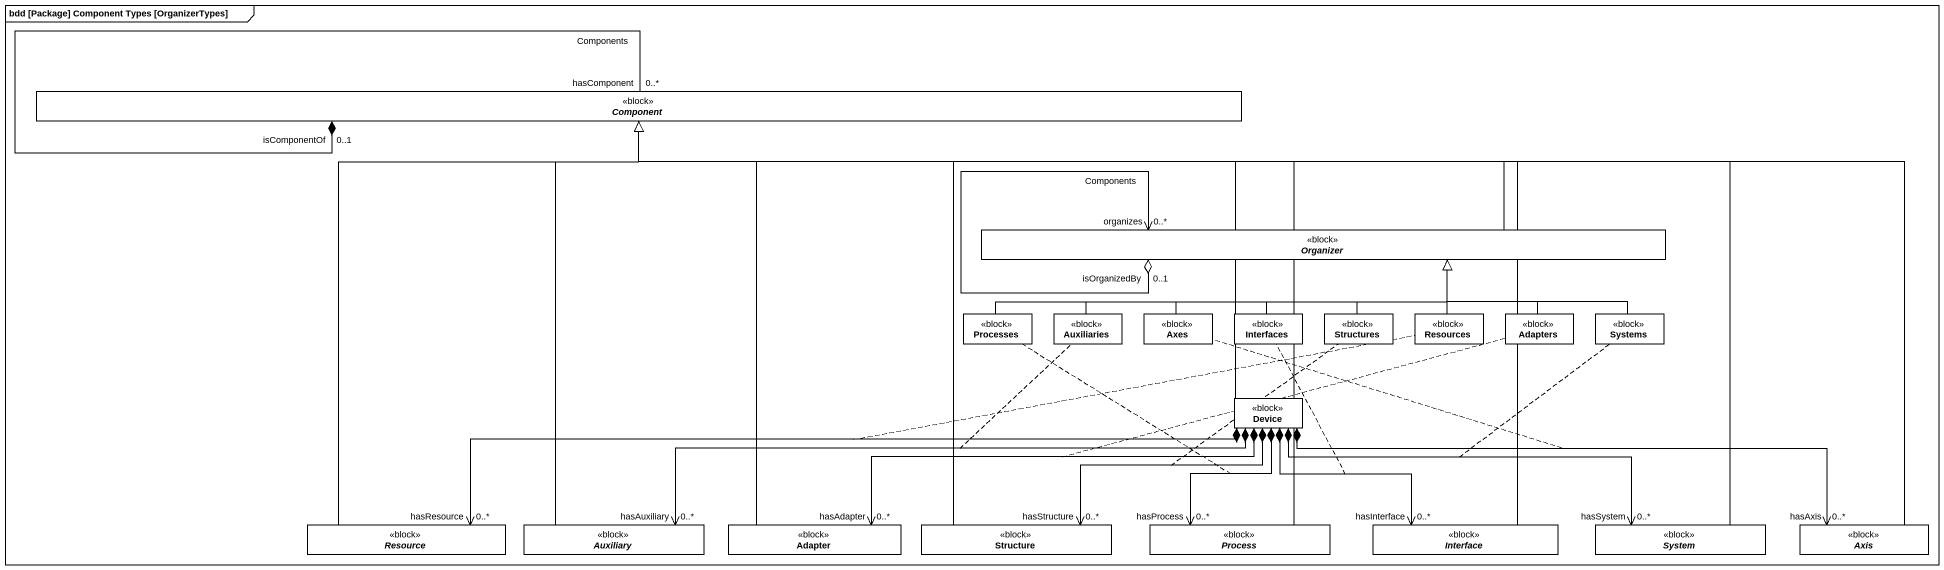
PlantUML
@startuml
mainframe bdd [Package] Component Types [OrganizerTypes]
hide circle
hide empty members
abstract class "Component" as Component_ <<block>>
abstract class Organizer <<block>>
class Processes <<block>>
class Auxiliaries <<block>>
class Axes <<block>>
class Interfaces <<block>>
class Structures <<block>>
class Resources <<block>>
class Adapters <<block>>
class Systems <<block>>
class Device <<block>>
abstract class Resource <<block>>
abstract class Auxiliary <<block>>
class Adapter <<block>>
class Structure <<block>>
abstract class "Process" as Process_ <<block>>
abstract class "Interface" as Interface_ <<block>>
abstract class System <<block>>
abstract class Axis <<block>>
Component_ "0..1\nisComponentOf" *-- "0..*\nhasComponent" Component_ : Components
Organizer -left-|> Component_
Organizer "0..1\nisOrganizedBy" o--> "organizes\n0..*" Organizer : Components
Processes -right-|> Organizer
Auxiliaries -right-|> Organizer
Axes -right-|> Organizer
Interfaces -up-|> Organizer
Structures -up-|> Organizer
Resources -up-|> Organizer
Adapters -left-|> Organizer
Systems -left-|> Organizer
Device -left-|> Component_
Device *-left-> "0..*\nhasResource" Resource
(Device, Resource) .. Resources
Device *-left-> "hasAuxiliary\n0..*" Auxiliary
(Device, Auxiliary) .. Auxiliaries
Device *-left-> "hasAdapter\n0..*" Adapter
(Device, Adapter) .. Adapters
Device *-left-> "hasStructure\n0..*" Structure
(Device, Structure) .. Structures
Device *--> "0..*\nhasProcess" Process_
(Device, Process_) .. Processes
Device *--> "0..*\nhasInterface" Interface_
(Device, Interface_) .. Interfaces
Device *-right-> "hasSystem\n0..*" System
(Device, System) .. Systems
Device *-right-> "0..*\nhasAxis" Axis
(Device, Axis) .. Axes
Resource -up-|> Component_
Auxiliary -up-|> Component_
Adapter -up-|> Component_
Structure -up-|> Component_
Process_ -up-|> Component_
Interface_ -left-|> Component_
System -left-|> Component_
Axis -left-|> Component_
@enduml
